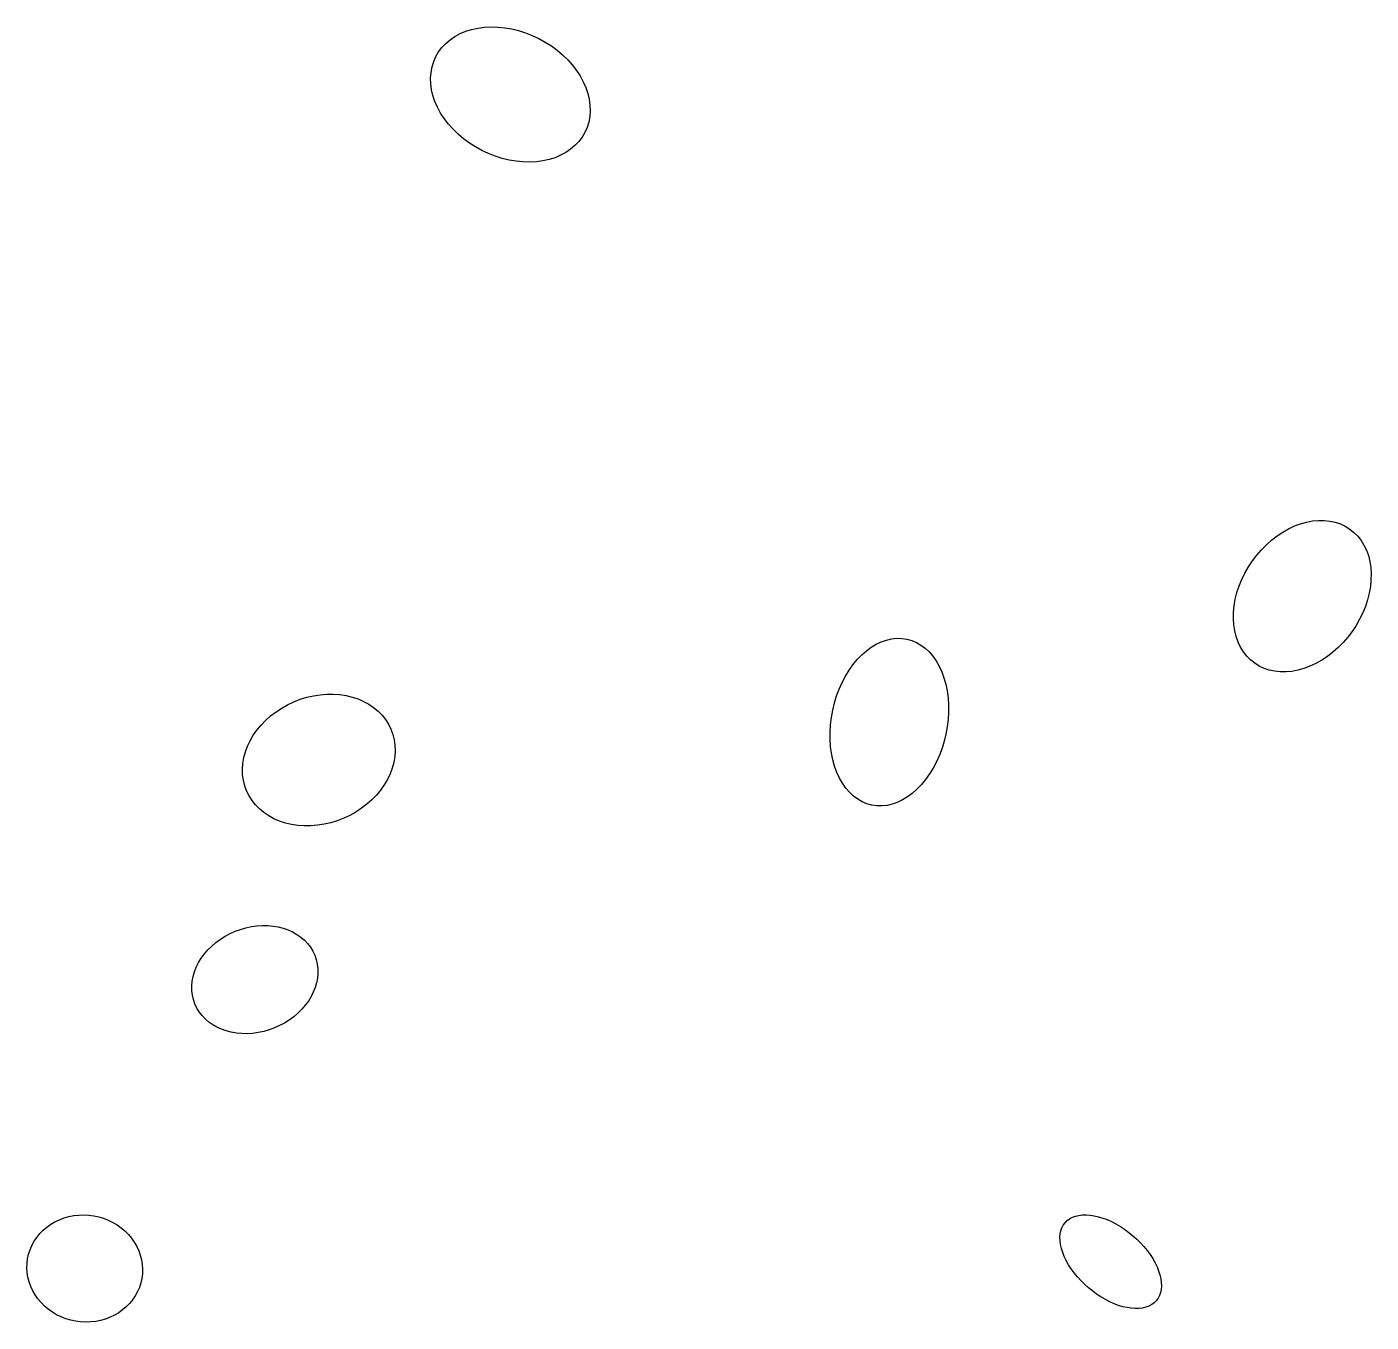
# Model space of a CAD drawing. Header units: metres. Extents: x -12209 to 21780, y -292849 to -276490.
# Drawn here: x 14484 to 21122, y -284614 to -278216 of the extents above; entities that cross this region are included whole.
import ezdxf

# ---------------------------------------------------------------- set-up
doc = ezdxf.new("R2010")
doc.units = ezdxf.units.M

msp = doc.modelspace()

# ---------------------------------------------------------------- linework, layer by layer
at = {"layer": 'LAYER'}
for p, q in [((16597.38, -278263.04), (16623.1, -278249.17)), ((16597.38, -278263.04), (16623.1, -278249.17)), ((16623.1, -278249.17), (16650.7, -278237.59)), ((16623.1, -278249.17), (16650.7, -278237.59)), ((16650.7, -278237.59), (16679.98, -278228.38)), ((16650.7, -278237.59), (16679.98, -278228.38)), ((16679.98, -278228.38), (16710.72, -278221.62)), ((16679.98, -278228.38), (16710.72, -278221.62)), ((16710.72, -278221.62), (16742.68, -278217.36)), ((16710.72, -278221.62), (16742.68, -278217.36)), ((16742.68, -278217.36), (16775.62, -278215.62)), ((16742.68, -278217.36), (16775.62, -278215.62)), ((16775.62, -278215.62), (16809.28, -278216.42)), ((16775.62, -278215.62), (16809.28, -278216.42)), ((16809.28, -278216.42), (16843.42, -278219.77)), ((16809.28, -278216.42), (16843.42, -278219.77)), ((16843.42, -278219.77), (16877.77, -278225.62)), ((16843.42, -278219.77), (16877.77, -278225.62)), ((16877.77, -278225.62), (16912.07, -278233.94)), ((16877.77, -278225.62), (16912.07, -278233.94)), ((16912.07, -278233.94), (16946.06, -278244.66)), ((16912.07, -278233.94), (16946.06, -278244.66)), ((16946.06, -278244.66), (16979.48, -278257.7)), ((16946.06, -278244.66), (16979.48, -278257.7)), ((16517.07, -278339.04), (16533.44, -278317.24)), ((16517.07, -278339.04), (16533.44, -278317.24)), ((16533.44, -278317.24), (16552.38, -278297.21)), ((16533.44, -278317.24), (16552.38, -278297.21)), ((16552.38, -278297.21), (16573.75, -278279.1)), ((16552.38, -278297.21), (16573.75, -278279.1)), ((16573.75, -278279.1), (16597.38, -278263.04)), ((16573.75, -278279.1), (16597.38, -278263.04)), ((16979.48, -278257.7), (17012.08, -278272.96)), ((16979.48, -278257.7), (17012.08, -278272.96)), ((17012.08, -278272.96), (17043.6, -278290.34)), ((17012.08, -278272.96), (17043.6, -278290.34)), ((17043.6, -278290.34), (17073.81, -278309.68)), ((17043.6, -278290.34), (17073.81, -278309.68)), ((17073.81, -278309.68), (17102.48, -278330.85)), ((17073.81, -278309.68), (17102.48, -278330.85)), ((16484.53, -278413.33), (16492.52, -278387.27)), ((16484.53, -278413.33), (16492.52, -278387.27)), ((16492.52, -278387.27), (16503.4, -278362.44)), ((16492.52, -278387.27), (16503.4, -278362.44)), ((16503.4, -278362.44), (16517.07, -278339.04)), ((16503.4, -278362.44), (16517.07, -278339.04)), ((16503.4, -278362.44), (16503.4, -278362.44)), ((16503.4, -278362.44), (16503.4, -278362.44)), ((17102.48, -278330.85), (17129.39, -278353.69)), ((17102.48, -278330.85), (17129.39, -278353.69)), ((17129.39, -278353.69), (17154.34, -278378.01)), ((17129.39, -278353.69), (17154.34, -278378.01)), ((17154.34, -278378.01), (17177.13, -278403.65)), ((17154.34, -278378.01), (17177.13, -278403.65)), ((16477.41, -278468.37), (16479.48, -278440.44)), ((16477.41, -278468.37), (16479.48, -278440.44)), ((16479.48, -278440.44), (16484.53, -278413.33)), ((16479.48, -278440.44), (16484.53, -278413.33)), ((17177.13, -278403.65), (17197.59, -278430.39)), ((17177.13, -278403.65), (17197.59, -278430.39)), ((17197.59, -278430.39), (17215.57, -278458.05)), ((17197.59, -278430.39), (17215.57, -278458.05)), ((16478.34, -278496.92), (16477.41, -278468.37)), ((16478.34, -278496.92), (16477.41, -278468.37)), ((16482.26, -278525.88), (16478.34, -278496.92)), ((16482.26, -278525.88), (16478.34, -278496.92)), ((17215.57, -278458.05), (17230.93, -278486.4)), ((17215.57, -278458.05), (17230.93, -278486.4)), ((17230.93, -278486.4), (17243.55, -278515.23)), ((17230.93, -278486.4), (17243.55, -278515.23)), ((17243.55, -278515.23), (17253.34, -278544.32)), ((17243.55, -278515.23), (17253.34, -278544.32)), ((16489.14, -278555.01), (16482.26, -278525.88)), ((16489.14, -278555.01), (16482.26, -278525.88)), ((16498.93, -278584.1), (16489.14, -278555.01)), ((16498.93, -278584.1), (16489.14, -278555.01)), ((16511.55, -278612.94), (16498.93, -278584.1)), ((16511.55, -278612.94), (16498.93, -278584.1)), ((17253.34, -278544.32), (17260.22, -278573.46)), ((17253.34, -278544.32), (17260.22, -278573.46)), ((17260.22, -278573.46), (17264.14, -278602.41)), ((17260.22, -278573.46), (17264.14, -278602.41)), ((16526.91, -278641.29), (16511.55, -278612.94)), ((16526.91, -278641.29), (16511.55, -278612.94)), ((16544.89, -278668.94), (16526.91, -278641.29)), ((16544.89, -278668.94), (16526.91, -278641.29)), ((17265.07, -278630.96), (17263, -278658.89)), ((17265.07, -278630.96), (17263, -278658.89)), ((17264.14, -278602.41), (17265.07, -278630.96)), ((17264.14, -278602.41), (17265.07, -278630.96)), ((16565.35, -278695.68), (16544.89, -278668.94)), ((16565.35, -278695.68), (16544.89, -278668.94)), ((16588.14, -278721.32), (16565.35, -278695.68)), ((16588.14, -278721.32), (16565.35, -278695.68)), ((17249.96, -278712.06), (17239.09, -278736.89)), ((17249.96, -278712.06), (17239.09, -278736.89)), ((17257.95, -278686), (17249.96, -278712.06)), ((17257.95, -278686), (17249.96, -278712.06)), ((17263, -278658.89), (17257.95, -278686)), ((17263, -278658.89), (17257.95, -278686)), ((16613.09, -278745.65), (16588.14, -278721.32)), ((16613.09, -278745.65), (16588.14, -278721.32)), ((16640, -278768.48), (16613.09, -278745.65)), ((16640, -278768.48), (16613.09, -278745.65)), ((16668.67, -278789.65), (16640, -278768.48)), ((16668.67, -278789.65), (16640, -278768.48)), ((17209.04, -278782.09), (17190.1, -278802.13)), ((17209.04, -278782.09), (17190.1, -278802.13)), ((17225.41, -278760.29), (17209.04, -278782.09)), ((17225.41, -278760.29), (17209.04, -278782.09)), ((17239.09, -278736.89), (17225.41, -278760.29)), ((17239.09, -278736.89), (17225.41, -278760.29)), ((16698.88, -278809), (16668.67, -278789.65)), ((16698.88, -278809), (16668.67, -278789.65)), ((16730.41, -278826.37), (16698.88, -278809)), ((16730.41, -278826.37), (16698.88, -278809)), ((16763, -278841.63), (16730.41, -278826.37)), ((16763, -278841.63), (16730.41, -278826.37)), ((16796.42, -278854.67), (16763, -278841.63)), ((16796.42, -278854.67), (16763, -278841.63)), ((17119.39, -278850.16), (17091.78, -278861.74)), ((17119.39, -278850.16), (17091.78, -278861.74)), ((17145.1, -278836.29), (17119.39, -278850.16)), ((17145.1, -278836.29), (17119.39, -278850.16)), ((17168.73, -278820.24), (17145.1, -278836.29)), ((17168.73, -278820.24), (17145.1, -278836.29)), ((17190.1, -278802.13), (17168.73, -278820.24)), ((17190.1, -278802.13), (17168.73, -278820.24)), ((16830.41, -278865.4), (16796.42, -278854.67)), ((16830.41, -278865.4), (16796.42, -278854.67)), ((16864.71, -278873.71), (16830.41, -278865.4)), ((16864.71, -278873.71), (16830.41, -278865.4)), ((16899.06, -278879.57), (16864.71, -278873.71)), ((16899.06, -278879.57), (16864.71, -278873.71)), ((16933.2, -278882.91), (16899.06, -278879.57)), ((16933.2, -278882.91), (16899.06, -278879.57)), ((16966.86, -278883.71), (16933.2, -278882.91)), ((16966.86, -278883.71), (16933.2, -278882.91)), ((16999.8, -278881.98), (16966.86, -278883.71)), ((16999.8, -278881.98), (16966.86, -278883.71)), ((17031.76, -278877.71), (16999.8, -278881.98)), ((17031.76, -278877.71), (16999.8, -278881.98)), ((17062.5, -278870.95), (17031.76, -278877.71)), ((17062.5, -278870.95), (17031.76, -278877.71)), ((17091.78, -278861.74), (17062.5, -278870.95)), ((17091.78, -278861.74), (17062.5, -278870.95)), ((20657.49, -280729.68), (20685.56, -280711.04)), ((20657.49, -280729.68), (20685.56, -280711.04)), ((20685.56, -280711.04), (20714.36, -280694.82)), ((20685.56, -280711.04), (20714.36, -280694.82)), ((20714.36, -280694.82), (20743.67, -280681.12)), ((20714.36, -280694.82), (20743.67, -280681.12)), ((20743.67, -280681.12), (20773.27, -280670.06)), ((20743.67, -280681.12), (20773.27, -280670.06)), ((20773.27, -280670.06), (20802.94, -280661.73)), ((20773.27, -280670.06), (20802.94, -280661.73)), ((20802.94, -280661.73), (20832.44, -280656.18)), ((20802.94, -280661.73), (20832.44, -280656.18)), ((20832.44, -280656.18), (20861.55, -280653.45)), ((20832.44, -280656.18), (20861.55, -280653.45)), ((20861.55, -280653.45), (20890.06, -280653.58)), ((20861.55, -280653.45), (20890.06, -280653.58)), ((20890.06, -280653.58), (20917.74, -280656.55)), ((20890.06, -280653.58), (20917.74, -280656.55)), ((20917.74, -280656.55), (20944.38, -280662.35)), ((20917.74, -280656.55), (20944.38, -280662.35)), ((20944.38, -280662.35), (20969.79, -280670.93)), ((20944.38, -280662.35), (20969.79, -280670.93)), ((20969.79, -280670.93), (20993.76, -280682.22)), ((20969.79, -280670.93), (20993.76, -280682.22)), ((20993.76, -280682.22), (21016.11, -280696.14)), ((20993.76, -280682.22), (21016.11, -280696.14)), ((21016.11, -280696.14), (21036.68, -280712.59)), ((21016.11, -280696.14), (21036.68, -280712.59)), ((20579.76, -280798.56), (20604.38, -280773.61)), ((20579.76, -280798.56), (20604.38, -280773.61)), ((20604.38, -280773.61), (20630.36, -280750.59)), ((20604.38, -280773.61), (20630.36, -280750.59)), ((20630.36, -280750.59), (20657.49, -280729.68)), ((20630.36, -280750.59), (20657.49, -280729.68)), ((21036.68, -280712.59), (21055.31, -280731.43)), ((21036.68, -280712.59), (21055.31, -280731.43)), ((21055.31, -280731.43), (21071.86, -280752.53)), ((21055.31, -280731.43), (21071.86, -280752.53)), ((21071.86, -280752.53), (21086.19, -280775.73)), ((21071.86, -280752.53), (21086.19, -280775.73)), ((21086.19, -280775.73), (21098.21, -280800.84)), ((21086.19, -280775.73), (21098.21, -280800.84)), ((20535.28, -280853.49), (20556.66, -280825.25)), ((20535.28, -280853.49), (20556.66, -280825.25)), ((20556.66, -280825.25), (20579.76, -280798.56)), ((20556.66, -280825.25), (20579.76, -280798.56)), ((21098.21, -280800.84), (21107.82, -280827.67)), ((21098.21, -280800.84), (21107.82, -280827.67)), ((21107.82, -280827.67), (21114.94, -280856.03)), ((21107.82, -280827.67), (21114.94, -280856.03)), ((20498.29, -280913.71), (20515.77, -280883.05)), ((20498.29, -280913.71), (20515.77, -280883.05)), ((20515.77, -280883.05), (20535.28, -280853.49)), ((20515.77, -280883.05), (20535.28, -280853.49)), ((21114.94, -280856.03), (21119.53, -280885.7)), ((21114.94, -280856.03), (21119.53, -280885.7)), ((21119.53, -280885.7), (21121.54, -280916.45)), ((21119.53, -280885.7), (21121.54, -280916.45)), ((20469.91, -280977.39), (20482.96, -280945.24)), ((20469.91, -280977.39), (20482.96, -280945.24)), ((20482.96, -280945.24), (20498.29, -280913.71)), ((20482.96, -280945.24), (20498.29, -280913.71)), ((21120.97, -280948.04), (21117.81, -280980.24)), ((21120.97, -280948.04), (21117.81, -280980.24)), ((21121.54, -280916.45), (21120.97, -280948.04)), ((21121.54, -280916.45), (21120.97, -280948.04)), ((20445.28, -281075.17), (20450.99, -281042.61)), ((20445.28, -281075.17), (20450.99, -281042.61)), ((20450.99, -281042.61), (20459.22, -281009.93)), ((20450.99, -281042.61), (20459.22, -281009.93)), ((20459.22, -281009.93), (20469.91, -280977.39)), ((20459.22, -281009.93), (20469.91, -280977.39)), ((21112.1, -281012.8), (21103.87, -281045.48)), ((21112.1, -281012.8), (21103.87, -281045.48)), ((21117.81, -280980.24), (21112.1, -281012.8)), ((21117.81, -280980.24), (21112.1, -281012.8)), ((20441.55, -281138.96), (20442.12, -281107.37)), ((20441.55, -281138.96), (20442.12, -281107.37)), ((20442.12, -281107.37), (20445.28, -281075.17)), ((20442.12, -281107.37), (20445.28, -281075.17)), ((21093.18, -281078.02), (21080.13, -281110.18)), ((21093.18, -281078.02), (21080.13, -281110.18)), ((21103.87, -281045.48), (21093.18, -281078.02)), ((21103.87, -281045.48), (21093.18, -281078.02)), ((20443.56, -281169.71), (20441.55, -281138.96)), ((20443.56, -281169.71), (20441.55, -281138.96)), ((20448.15, -281199.38), (20443.56, -281169.71)), ((20448.15, -281199.38), (20443.56, -281169.71)), ((21047.32, -281172.37), (21027.81, -281201.93)), ((21047.32, -281172.37), (21027.81, -281201.93)), ((21064.8, -281141.71), (21047.32, -281172.37)), ((21064.8, -281141.71), (21047.32, -281172.37)), ((21080.13, -281110.18), (21064.8, -281141.71)), ((21080.13, -281110.18), (21064.8, -281141.71)), ((18728.2, -281244.33), (18753.73, -281238.49)), ((18728.2, -281244.33), (18753.73, -281238.49)), ((18753.73, -281238.49), (18779.17, -281235.78)), ((18753.73, -281238.49), (18779.17, -281235.78)), ((18779.17, -281235.78), (18804.34, -281236.22)), ((18779.17, -281235.78), (18804.34, -281236.22)), ((18804.34, -281236.22), (18829.03, -281239.81)), ((18804.34, -281236.22), (18829.03, -281239.81)), ((18829.03, -281239.81), (18853.06, -281246.52)), ((18829.03, -281239.81), (18853.06, -281246.52)), ((20455.27, -281227.74), (20448.15, -281199.38)), ((20455.27, -281227.74), (20448.15, -281199.38)), ((20464.88, -281254.58), (20455.27, -281227.74)), ((20464.88, -281254.58), (20455.27, -281227.74)), ((21006.43, -281230.16), (20983.33, -281256.86)), ((21006.43, -281230.16), (20983.33, -281256.86)), ((21027.81, -281201.93), (21006.43, -281230.16)), ((21027.81, -281201.93), (21006.43, -281230.16)), ((18605.99, -281318.15), (18629.07, -281297.78)), ((18605.99, -281318.15), (18629.07, -281297.78)), ((18629.07, -281297.78), (18653.02, -281280.09)), ((18629.07, -281297.78), (18653.02, -281280.09)), ((18653.02, -281280.09), (18677.65, -281265.21)), ((18653.02, -281280.09), (18677.65, -281265.21)), ((18677.65, -281265.21), (18702.77, -281253.26)), ((18677.65, -281265.21), (18702.77, -281253.26)), ((18702.77, -281253.26), (18728.2, -281244.33)), ((18702.77, -281253.26), (18728.2, -281244.33)), ((18853.06, -281246.52), (18876.25, -281256.29)), ((18853.06, -281246.52), (18876.25, -281256.29)), ((18876.25, -281256.29), (18898.43, -281269.07)), ((18876.25, -281256.29), (18898.43, -281269.07)), ((18898.43, -281269.07), (18919.41, -281284.74)), ((18898.43, -281269.07), (18919.41, -281284.74)), ((18919.41, -281284.74), (18939.05, -281303.19)), ((18919.41, -281284.74), (18939.05, -281303.19)), ((18939.05, -281303.19), (18957.19, -281324.29)), ((18939.05, -281303.19), (18957.19, -281324.29)), ((20476.9, -281279.69), (20464.88, -281254.58)), ((20476.9, -281279.69), (20464.88, -281254.58)), ((20491.23, -281302.88), (20476.9, -281279.69)), ((20491.23, -281302.88), (20476.9, -281279.69)), ((20507.78, -281323.98), (20491.23, -281302.88)), ((20507.78, -281323.98), (20491.23, -281302.88)), ((20932.73, -281304.82), (20905.6, -281325.73)), ((20932.73, -281304.82), (20905.6, -281325.73)), ((20958.71, -281281.81), (20932.73, -281304.82)), ((20958.71, -281281.81), (20932.73, -281304.82)), ((20983.33, -281256.86), (20958.71, -281281.81)), ((20983.33, -281256.86), (20958.71, -281281.81)), ((18543.61, -281393.7), (18563.09, -281366.29)), ((18543.61, -281393.7), (18563.09, -281366.29)), ((18563.09, -281366.29), (18583.94, -281341.05)), ((18563.09, -281366.29), (18583.94, -281341.05)), ((18583.94, -281341.05), (18605.99, -281318.15)), ((18583.94, -281341.05), (18605.99, -281318.15)), ((18957.19, -281324.29), (18973.69, -281347.86)), ((18957.19, -281324.29), (18973.69, -281347.86)), ((18973.69, -281347.86), (18988.44, -281373.72)), ((18973.69, -281347.86), (18988.44, -281373.72)), ((18988.44, -281373.72), (19001.31, -281401.69)), ((18988.44, -281373.72), (19001.31, -281401.69)), ((20526.41, -281342.82), (20507.78, -281323.98)), ((20526.41, -281342.82), (20507.78, -281323.98)), ((20546.98, -281359.27), (20526.41, -281342.82)), ((20546.98, -281359.27), (20526.41, -281342.82)), ((20546.98, -281359.27), (20546.98, -281359.27)), ((20569.33, -281373.19), (20546.98, -281359.27)), ((20546.98, -281359.27), (20546.98, -281359.27)), ((20569.33, -281373.19), (20546.98, -281359.27)), ((20593.3, -281384.49), (20569.33, -281373.19)), ((20593.3, -281384.49), (20569.33, -281373.19)), ((20819.42, -281374.29), (20789.82, -281385.35)), ((20819.42, -281374.29), (20789.82, -281385.35)), ((20848.73, -281360.6), (20819.42, -281374.29)), ((20848.73, -281360.6), (20819.42, -281374.29)), ((20877.53, -281344.37), (20848.73, -281360.6)), ((20877.53, -281344.37), (20848.73, -281360.6)), ((20905.6, -281325.73), (20877.53, -281344.37)), ((20905.6, -281325.73), (20877.53, -281344.37)), ((18509.33, -281454.14), (18525.65, -281423.05)), ((18509.33, -281454.14), (18525.65, -281423.05)), ((18525.65, -281423.05), (18543.61, -281393.7)), ((18525.65, -281423.05), (18543.61, -281393.7)), ((19001.31, -281401.69), (19012.21, -281431.55)), ((19001.31, -281401.69), (19012.21, -281431.55)), ((19012.21, -281431.55), (19021.05, -281463.07)), ((19012.21, -281431.55), (19021.05, -281463.07)), ((20618.71, -281393.06), (20593.3, -281384.49)), ((20618.71, -281393.06), (20593.3, -281384.49)), ((20645.35, -281398.86), (20618.71, -281393.06)), ((20645.35, -281398.86), (20618.71, -281393.06)), ((20673.03, -281401.83), (20645.35, -281398.86)), ((20673.03, -281401.83), (20645.35, -281398.86)), ((20701.54, -281401.96), (20673.03, -281401.83)), ((20701.54, -281401.96), (20673.03, -281401.83)), ((20730.65, -281399.24), (20701.54, -281401.96)), ((20730.65, -281399.24), (20701.54, -281401.96)), ((20760.15, -281393.69), (20730.65, -281399.24)), ((20760.15, -281393.69), (20730.65, -281399.24)), ((20789.82, -281385.35), (20760.15, -281393.69)), ((20789.82, -281385.35), (20760.15, -281393.69)), ((18482.13, -281520.52), (18494.79, -281486.71)), ((18482.13, -281520.52), (18494.79, -281486.71)), ((18494.79, -281486.71), (18509.33, -281454.14)), ((18494.79, -281486.71), (18509.33, -281454.14)), ((19021.05, -281463.07), (19027.78, -281496.02)), ((19021.05, -281463.07), (19027.78, -281496.02)), ((19027.78, -281496.02), (19032.33, -281530.13)), ((19027.78, -281496.02), (19032.33, -281530.13)), ((15741.98, -281580.4), (15771.4, -281563.94)), ((15741.98, -281580.4), (15771.4, -281563.94)), ((15771.4, -281563.94), (15801.98, -281549.56)), ((15771.4, -281563.94), (15801.98, -281549.56)), ((15801.98, -281549.56), (15833.51, -281537.36)), ((15801.98, -281549.56), (15833.51, -281537.36)), ((15833.51, -281537.36), (15865.73, -281527.45)), ((15833.51, -281537.36), (15865.73, -281527.45)), ((15865.73, -281527.45), (15898.4, -281519.89)), ((15865.73, -281527.45), (15898.4, -281519.89)), ((15898.4, -281519.89), (15931.28, -281514.75)), ((15898.4, -281519.89), (15931.28, -281514.75)), ((15931.28, -281514.75), (15964.1, -281512.07)), ((15931.28, -281514.75), (15964.1, -281512.07)), ((15964.1, -281512.07), (15996.64, -281511.86)), ((15964.1, -281512.07), (15996.64, -281511.86)), ((15996.64, -281511.86), (16028.62, -281514.12)), ((15996.64, -281511.86), (16028.62, -281514.12)), ((16028.62, -281514.12), (16059.82, -281518.85)), ((16028.62, -281514.12), (16059.82, -281518.85)), ((16059.82, -281518.85), (16089.99, -281526)), ((16059.82, -281518.85), (16089.99, -281526)), ((16089.99, -281526), (16118.91, -281535.51)), ((16089.99, -281526), (16118.91, -281535.51)), ((16118.91, -281535.51), (16146.36, -281547.33)), ((16118.91, -281535.51), (16146.36, -281547.33)), ((16146.36, -281547.33), (16172.11, -281561.34)), ((16146.36, -281547.33), (16172.11, -281561.34)), ((16172.11, -281561.34), (16195.99, -281577.46)), ((16172.11, -281561.34), (16195.99, -281577.46)), ((18462.83, -281590.84), (18471.45, -281555.32)), ((18462.83, -281590.84), (18471.45, -281555.32)), ((18471.45, -281555.32), (18482.13, -281520.52)), ((18471.45, -281555.32), (18482.13, -281520.52)), ((19032.33, -281530.13), (19034.68, -281565.16)), ((19032.33, -281530.13), (19034.68, -281565.16)), ((19034.68, -281565.16), (19034.8, -281600.83)), ((19034.68, -281565.16), (19034.8, -281600.83)), ((15640.31, -281664.33), (15662.93, -281640.95)), ((15640.31, -281664.33), (15662.93, -281640.95)), ((15662.93, -281640.95), (15687.54, -281619.05)), ((15662.93, -281640.95), (15687.54, -281619.05)), ((15687.54, -281619.05), (15713.96, -281598.82)), ((15687.54, -281619.05), (15713.96, -281598.82)), ((15713.96, -281598.82), (15741.98, -281580.4)), ((15713.96, -281598.82), (15741.98, -281580.4)), ((16195.99, -281577.46), (16217.81, -281595.56)), ((16195.99, -281577.46), (16217.81, -281595.56)), ((16217.81, -281595.56), (16237.4, -281615.49)), ((16217.81, -281595.56), (16237.4, -281615.49)), ((16237.4, -281615.49), (16254.61, -281637.12)), ((16237.4, -281615.49), (16254.61, -281637.12)), ((16254.61, -281637.12), (16269.32, -281660.26)), ((16254.61, -281637.12), (16269.32, -281660.26)), ((18452.03, -281662.95), (18456.34, -281626.8)), ((18452.03, -281662.95), (18456.34, -281626.8)), ((18456.34, -281626.8), (18462.83, -281590.84)), ((18456.34, -281626.8), (18462.83, -281590.84)), ((19032.7, -281636.87), (19028.39, -281673.01)), ((19032.7, -281636.87), (19028.39, -281673.01)), ((19034.8, -281600.83), (19032.7, -281636.87)), ((19034.8, -281600.83), (19032.7, -281636.87)), ((15601.74, -281714.87), (15619.87, -281689.04)), ((15601.74, -281714.87), (15619.87, -281689.04)), ((15619.87, -281689.04), (15640.31, -281664.33)), ((15619.87, -281689.04), (15640.31, -281664.33)), ((16269.32, -281660.26), (16281.4, -281684.75)), ((16269.32, -281660.26), (16281.4, -281684.75)), ((16281.4, -281684.75), (16290.77, -281710.4)), ((16281.4, -281684.75), (16290.77, -281710.4)), ((18449.93, -281698.99), (18452.03, -281662.95)), ((18449.93, -281698.99), (18452.03, -281662.95)), ((18450.05, -281734.66), (18449.93, -281698.99)), ((18450.05, -281734.66), (18449.93, -281698.99)), ((19028.39, -281673.01), (19021.9, -281708.98)), ((19028.39, -281673.01), (19021.9, -281708.98)), ((15562.59, -281797.12), (15573, -281769.12)), ((15562.59, -281797.12), (15573, -281769.12)), ((15573, -281769.12), (15586.08, -281741.63)), ((15573, -281769.12), (15586.08, -281741.63)), ((15586.08, -281741.63), (15601.74, -281714.87)), ((15586.08, -281741.63), (15601.74, -281714.87)), ((16290.77, -281710.4), (16297.36, -281737.02)), ((16290.77, -281710.4), (16297.36, -281737.02)), ((16297.36, -281737.02), (16301.12, -281764.4)), ((16297.36, -281737.02), (16301.12, -281764.4)), ((16301.12, -281764.4), (16302.01, -281792.34)), ((16301.12, -281764.4), (16302.01, -281792.34)), ((18452.4, -281769.69), (18450.05, -281734.66)), ((18452.4, -281769.69), (18450.05, -281734.66)), ((18456.95, -281803.8), (18452.4, -281769.69)), ((18456.95, -281803.8), (18452.4, -281769.69)), ((19013.28, -281744.5), (19002.6, -281779.3)), ((19013.28, -281744.5), (19002.6, -281779.3)), ((19021.9, -281708.98), (19013.28, -281744.5)), ((19021.9, -281708.98), (19013.28, -281744.5)), ((15550.12, -281853.84), (15554.95, -281825.44)), ((15550.12, -281853.84), (15554.95, -281825.44)), ((15554.95, -281825.44), (15562.59, -281797.12)), ((15554.95, -281825.44), (15562.59, -281797.12)), ((16300.04, -281820.61), (16295.21, -281849.02)), ((16300.04, -281820.61), (16295.21, -281849.02)), ((16302.01, -281792.34), (16300.04, -281820.61)), ((16302.01, -281792.34), (16300.04, -281820.61)), ((18463.68, -281836.75), (18456.95, -281803.8)), ((18463.68, -281836.75), (18456.95, -281803.8)), ((18472.52, -281868.27), (18463.68, -281836.75)), ((18472.52, -281868.27), (18463.68, -281836.75)), ((18989.94, -281813.11), (18975.4, -281845.68)), ((18989.94, -281813.11), (18975.4, -281845.68)), ((19002.6, -281779.3), (18989.94, -281813.11)), ((19002.6, -281779.3), (18989.94, -281813.11)), ((15548.15, -281882.12), (15550.12, -281853.84)), ((15548.15, -281882.12), (15550.12, -281853.84)), ((15549.04, -281910.05), (15548.15, -281882.12)), ((15549.04, -281910.05), (15548.15, -281882.12)), ((16277.16, -281905.34), (16264.08, -281932.83)), ((16277.16, -281905.34), (16264.08, -281932.83)), ((16287.57, -281877.33), (16277.16, -281905.34)), ((16287.57, -281877.33), (16277.16, -281905.34)), ((16295.21, -281849.02), (16287.57, -281877.33)), ((16295.21, -281849.02), (16287.57, -281877.33)), ((18483.42, -281898.13), (18472.52, -281868.27)), ((18483.42, -281898.13), (18472.52, -281868.27)), ((18496.29, -281926.1), (18483.42, -281898.13)), ((18496.29, -281926.1), (18483.42, -281898.13)), ((18941.12, -281906.12), (18921.64, -281933.52)), ((18941.12, -281906.12), (18921.64, -281933.52)), ((18959.08, -281876.76), (18941.12, -281906.12)), ((18959.08, -281876.76), (18941.12, -281906.12)), ((18975.4, -281845.68), (18959.08, -281876.76)), ((18975.4, -281845.68), (18959.08, -281876.76)), ((15552.8, -281937.43), (15549.04, -281910.05)), ((15552.8, -281937.43), (15549.04, -281910.05)), ((15559.39, -281964.05), (15552.8, -281937.43)), ((15559.39, -281964.05), (15552.8, -281937.43)), ((15568.76, -281989.7), (15559.39, -281964.05)), ((15568.76, -281989.7), (15559.39, -281964.05)), ((16248.42, -281959.59), (16230.29, -281985.42)), ((16248.42, -281959.59), (16230.29, -281985.42)), ((16264.08, -281932.83), (16248.42, -281959.59)), ((16264.08, -281932.83), (16248.42, -281959.59)), ((18511.04, -281951.96), (18496.29, -281926.1)), ((18511.04, -281951.96), (18496.29, -281926.1)), ((18527.54, -281975.53), (18511.04, -281951.96)), ((18527.54, -281975.53), (18511.04, -281951.96)), ((18900.79, -281958.77), (18878.74, -281981.67)), ((18900.79, -281958.77), (18878.74, -281981.67)), ((18921.64, -281933.52), (18900.79, -281958.77)), ((18921.64, -281933.52), (18900.79, -281958.77)), ((15568.76, -281989.7), (15568.76, -281989.7)), ((15580.85, -282014.19), (15568.76, -281989.7)), ((15568.76, -281989.7), (15568.76, -281989.7)), ((15580.85, -282014.19), (15568.76, -281989.7)), ((15595.55, -282037.34), (15580.85, -282014.19)), ((15595.55, -282037.34), (15580.85, -282014.19)), ((15612.76, -282058.96), (15595.55, -282037.34)), ((15612.76, -282058.96), (15595.55, -282037.34)), ((16187.23, -282033.51), (16162.62, -282055.4)), ((16187.23, -282033.51), (16162.62, -282055.4)), ((16209.85, -282010.12), (16187.23, -282033.51)), ((16209.85, -282010.12), (16187.23, -282033.51)), ((16230.29, -281985.42), (16209.85, -282010.12)), ((16230.29, -281985.42), (16209.85, -282010.12)), ((18545.68, -281996.62), (18527.54, -281975.53)), ((18545.68, -281996.62), (18527.54, -281975.53)), ((18565.32, -282015.08), (18545.68, -281996.62)), ((18565.32, -282015.08), (18545.68, -281996.62)), ((18586.3, -282030.75), (18565.32, -282015.08)), ((18586.3, -282030.75), (18565.32, -282015.08)), ((18608.48, -282043.52), (18586.3, -282030.75)), ((18608.48, -282043.52), (18586.3, -282030.75)), ((18807.08, -282034.61), (18781.96, -282046.55)), ((18807.08, -282034.61), (18781.96, -282046.55)), ((18831.71, -282019.73), (18807.08, -282034.61)), ((18831.71, -282019.73), (18807.08, -282034.61)), ((18855.66, -282002.04), (18831.71, -282019.73)), ((18855.66, -282002.04), (18831.71, -282019.73)), ((18878.74, -281981.67), (18855.66, -282002.04)), ((18878.74, -281981.67), (18855.66, -282002.04)), ((15632.35, -282078.89), (15612.76, -282058.96)), ((15632.35, -282078.89), (15612.76, -282058.96)), ((15654.17, -282096.99), (15632.35, -282078.89)), ((15654.17, -282096.99), (15632.35, -282078.89)), ((15678.05, -282113.11), (15654.17, -282096.99)), ((15678.05, -282113.11), (15654.17, -282096.99)), ((16108.18, -282094.05), (16078.77, -282110.51)), ((16108.18, -282094.05), (16078.77, -282110.51)), ((16136.21, -282075.63), (16108.18, -282094.05)), ((16136.21, -282075.63), (16108.18, -282094.05)), ((16162.62, -282055.4), (16136.21, -282075.63)), ((16162.62, -282055.4), (16136.21, -282075.63)), ((18631.67, -282053.3), (18608.48, -282043.52)), ((18631.67, -282053.3), (18608.48, -282043.52)), ((18655.7, -282060.01), (18631.67, -282053.3)), ((18655.7, -282060.01), (18631.67, -282053.3)), ((18655.7, -282060.01), (18655.7, -282060.01)), ((18680.39, -282063.6), (18655.7, -282060.01)), ((18655.7, -282060.01), (18655.7, -282060.01)), ((18680.39, -282063.6), (18655.7, -282060.01)), ((18705.56, -282064.04), (18680.39, -282063.6)), ((18705.56, -282064.04), (18680.39, -282063.6)), ((18731, -282061.33), (18705.56, -282064.04)), ((18731, -282061.33), (18705.56, -282064.04)), ((18756.53, -282055.48), (18731, -282061.33)), ((18756.53, -282055.48), (18731, -282061.33)), ((18781.96, -282046.55), (18756.53, -282055.48)), ((18781.96, -282046.55), (18756.53, -282055.48)), ((15703.81, -282127.13), (15678.05, -282113.11)), ((15703.81, -282127.13), (15678.05, -282113.11)), ((15731.25, -282138.94), (15703.81, -282127.13)), ((15731.25, -282138.94), (15703.81, -282127.13)), ((15760.17, -282148.46), (15731.25, -282138.94)), ((15760.17, -282148.46), (15731.25, -282138.94)), ((15790.34, -282155.6), (15760.17, -282148.46)), ((15790.34, -282155.6), (15760.17, -282148.46)), ((15821.54, -282160.33), (15790.34, -282155.6)), ((15821.54, -282160.33), (15790.34, -282155.6)), ((15853.53, -282162.59), (15821.54, -282160.33)), ((15853.53, -282162.59), (15821.54, -282160.33)), ((15886.06, -282162.38), (15853.53, -282162.59)), ((15886.06, -282162.38), (15853.53, -282162.59)), ((15918.89, -282159.7), (15886.06, -282162.38)), ((15918.89, -282159.7), (15886.06, -282162.38)), ((15951.76, -282154.56), (15918.89, -282159.7)), ((15951.76, -282154.56), (15918.89, -282159.7)), ((15984.43, -282147), (15951.76, -282154.56)), ((15984.43, -282147), (15951.76, -282154.56)), ((16016.66, -282137.09), (15984.43, -282147)), ((16016.66, -282137.09), (15984.43, -282147)), ((16048.18, -282124.9), (16016.66, -282137.09)), ((16048.18, -282124.9), (16016.66, -282137.09)), ((16078.77, -282110.51), (16048.18, -282124.9)), ((16078.77, -282110.51), (16048.18, -282124.9)), ((15462.55, -282707.59), (15487.04, -282694.49)), ((15462.55, -282707.59), (15487.04, -282694.49)), ((15487.04, -282694.49), (15512.46, -282683.12)), ((15487.04, -282694.49), (15512.46, -282683.12)), ((15512.46, -282683.12), (15538.61, -282673.57)), ((15512.46, -282683.12), (15538.61, -282673.57)), ((15538.61, -282673.57), (15565.31, -282665.91)), ((15538.61, -282673.57), (15565.31, -282665.91)), ((15565.31, -282665.91), (15592.34, -282660.2)), ((15565.31, -282665.91), (15592.34, -282660.2)), ((15592.34, -282660.2), (15619.5, -282656.48)), ((15592.34, -282660.2), (15619.5, -282656.48)), ((15619.5, -282656.48), (15646.58, -282654.79)), ((15619.5, -282656.48), (15646.58, -282654.79)), ((15646.58, -282654.79), (15673.38, -282655.12)), ((15646.58, -282654.79), (15673.38, -282655.12)), ((15673.38, -282655.12), (15699.69, -282657.48)), ((15673.38, -282655.12), (15699.69, -282657.48)), ((15699.69, -282657.48), (15725.31, -282661.86)), ((15699.69, -282657.48), (15725.31, -282661.86)), ((15725.31, -282661.86), (15750.05, -282668.22)), ((15725.31, -282661.86), (15750.05, -282668.22)), ((15750.05, -282668.22), (15773.72, -282676.5)), ((15750.05, -282668.22), (15773.72, -282676.5)), ((15773.72, -282676.5), (15796.14, -282686.66)), ((15773.72, -282676.5), (15796.14, -282686.66)), ((15796.14, -282686.66), (15817.13, -282698.61)), ((15796.14, -282686.66), (15817.13, -282698.61)), ((15817.13, -282698.61), (15836.54, -282712.25)), ((15817.13, -282698.61), (15836.54, -282712.25)), ((15377.48, -282775.12), (15396.48, -282756.21)), ((15377.48, -282775.12), (15396.48, -282756.21)), ((15396.48, -282756.21), (15417.09, -282738.57)), ((15396.48, -282756.21), (15417.09, -282738.57)), ((15417.09, -282738.57), (15439.17, -282722.32)), ((15417.09, -282738.57), (15439.17, -282722.32)), ((15439.17, -282722.32), (15462.55, -282707.59)), ((15439.17, -282722.32), (15462.55, -282707.59)), ((15836.54, -282712.25), (15854.23, -282727.49)), ((15836.54, -282712.25), (15854.23, -282727.49)), ((15854.23, -282727.49), (15870.05, -282744.21)), ((15854.23, -282727.49), (15870.05, -282744.21)), ((15870.05, -282744.21), (15883.88, -282762.29)), ((15870.05, -282744.21), (15883.88, -282762.29)), ((15883.88, -282762.29), (15895.63, -282781.58)), ((15883.88, -282762.29), (15895.63, -282781.58)), ((15331.59, -282837.92), (15344.92, -282816.13)), ((15331.59, -282837.92), (15344.92, -282816.13)), ((15344.92, -282816.13), (15360.25, -282795.14)), ((15344.92, -282816.13), (15360.25, -282795.14)), ((15360.25, -282795.14), (15377.48, -282775.12)), ((15360.25, -282795.14), (15377.48, -282775.12)), ((15895.63, -282781.58), (15905.2, -282801.93)), ((15895.63, -282781.58), (15905.2, -282801.93)), ((15905.2, -282801.93), (15912.51, -282823.2)), ((15905.2, -282801.93), (15912.51, -282823.2)), ((15912.51, -282823.2), (15917.52, -282845.22)), ((15912.51, -282823.2), (15917.52, -282845.22)), ((15304.63, -282906.45), (15311.37, -282883.25)), ((15304.63, -282906.45), (15311.37, -282883.25)), ((15311.37, -282883.25), (15320.38, -282860.35)), ((15311.37, -282883.25), (15320.38, -282860.35)), ((15320.38, -282860.35), (15331.59, -282837.92)), ((15320.38, -282860.35), (15331.59, -282837.92)), ((15917.52, -282845.22), (15920.18, -282867.83)), ((15917.52, -282845.22), (15920.18, -282867.83)), ((15920.48, -282890.85), (15918.4, -282914.1)), ((15920.48, -282890.85), (15918.4, -282914.1)), ((15920.18, -282867.83), (15920.48, -282890.85)), ((15920.18, -282867.83), (15920.48, -282890.85)), ((15298.13, -282953.01), (15300.2, -282929.76)), ((15298.13, -282953.01), (15300.2, -282929.76)), ((15298.42, -282976.03), (15298.13, -282953.01)), ((15298.42, -282976.03), (15298.13, -282953.01)), ((15300.2, -282929.76), (15304.63, -282906.45)), ((15300.2, -282929.76), (15304.63, -282906.45)), ((15907.23, -282960.61), (15898.22, -282983.51)), ((15907.23, -282960.61), (15898.22, -282983.51)), ((15913.98, -282937.41), (15907.23, -282960.61)), ((15913.98, -282937.41), (15907.23, -282960.61)), ((15918.4, -282914.1), (15913.98, -282937.41)), ((15918.4, -282914.1), (15913.98, -282937.41)), ((15301.09, -282998.64), (15298.42, -282976.03)), ((15301.09, -282998.64), (15298.42, -282976.03)), ((15306.09, -283020.66), (15301.09, -282998.64)), ((15306.09, -283020.66), (15301.09, -282998.64)), ((15313.41, -283041.93), (15306.09, -283020.66)), ((15313.41, -283041.93), (15306.09, -283020.66)), ((15873.69, -283027.73), (15858.35, -283048.72)), ((15873.69, -283027.73), (15858.35, -283048.72)), ((15887.01, -283005.94), (15873.69, -283027.73)), ((15887.01, -283005.94), (15873.69, -283027.73)), ((15898.22, -282983.51), (15887.01, -283005.94)), ((15898.22, -282983.51), (15887.01, -283005.94)), ((15313.41, -283041.93), (15313.41, -283041.93)), ((15322.97, -283062.28), (15313.41, -283041.93)), ((15313.41, -283041.93), (15313.41, -283041.93)), ((15322.97, -283062.28), (15313.41, -283041.93)), ((15334.72, -283081.57), (15322.97, -283062.28)), ((15334.72, -283081.57), (15322.97, -283062.28)), ((15348.56, -283099.65), (15334.72, -283081.57)), ((15348.56, -283099.65), (15334.72, -283081.57)), ((15364.38, -283116.37), (15348.56, -283099.65)), ((15364.38, -283116.37), (15348.56, -283099.65)), ((15822.12, -283087.65), (15801.51, -283105.29)), ((15822.12, -283087.65), (15801.51, -283105.29)), ((15841.12, -283068.74), (15822.12, -283087.65)), ((15841.12, -283068.74), (15822.12, -283087.65)), ((15858.35, -283048.72), (15841.12, -283068.74)), ((15858.35, -283048.72), (15841.12, -283068.74)), ((15382.06, -283131.61), (15364.38, -283116.37)), ((15382.06, -283131.61), (15364.38, -283116.37)), ((15401.47, -283145.25), (15382.06, -283131.61)), ((15401.47, -283145.25), (15382.06, -283131.61)), ((15422.47, -283157.2), (15401.47, -283145.25)), ((15422.47, -283157.2), (15401.47, -283145.25)), ((15444.88, -283167.36), (15422.47, -283157.2)), ((15444.88, -283167.36), (15422.47, -283157.2)), ((15468.55, -283175.64), (15444.88, -283167.36)), ((15468.55, -283175.64), (15444.88, -283167.36)), ((15706.15, -283160.74), (15679.99, -283170.29)), ((15706.15, -283160.74), (15679.99, -283170.29)), ((15731.57, -283149.37), (15706.15, -283160.74)), ((15731.57, -283149.37), (15706.15, -283160.74)), ((15756.06, -283136.27), (15731.57, -283149.37)), ((15756.06, -283136.27), (15731.57, -283149.37)), ((15779.43, -283121.54), (15756.06, -283136.27)), ((15779.43, -283121.54), (15756.06, -283136.27)), ((15801.51, -283105.29), (15779.43, -283121.54)), ((15801.51, -283105.29), (15779.43, -283121.54)), ((15493.29, -283182), (15468.55, -283175.64)), ((15493.29, -283182), (15468.55, -283175.64)), ((15518.92, -283186.38), (15493.29, -283182)), ((15518.92, -283186.38), (15493.29, -283182)), ((15545.23, -283188.74), (15518.92, -283186.38)), ((15545.23, -283188.74), (15518.92, -283186.38)), ((15572.02, -283189.08), (15545.23, -283188.74)), ((15572.02, -283189.08), (15545.23, -283188.74)), ((15599.11, -283187.38), (15572.02, -283189.08)), ((15599.11, -283187.38), (15572.02, -283189.08)), ((15626.26, -283183.66), (15599.11, -283187.38)), ((15626.26, -283183.66), (15599.11, -283187.38)), ((15653.29, -283177.95), (15626.26, -283183.66)), ((15653.29, -283177.95), (15626.26, -283183.66)), ((15679.99, -283170.29), (15653.29, -283177.95)), ((15679.99, -283170.29), (15653.29, -283177.95)), ((14667.1, -284099.31), (14690.73, -284092.58)), ((14667.1, -284099.31), (14690.73, -284092.58)), ((14690.73, -284092.58), (14714.96, -284087.81)), ((14690.73, -284092.58), (14714.96, -284087.81)), ((14714.96, -284087.81), (14739.6, -284085.02)), ((14714.96, -284087.81), (14739.6, -284085.02)), ((14739.6, -284085.02), (14764.47, -284084.24)), ((14739.6, -284085.02), (14764.47, -284084.24)), ((14764.47, -284084.24), (14789.37, -284085.47)), ((14764.47, -284084.24), (14789.37, -284085.47)), ((14789.37, -284085.47), (14814.13, -284088.72)), ((14789.37, -284085.47), (14814.13, -284088.72)), ((14814.13, -284088.72), (14838.54, -284093.94)), ((14814.13, -284088.72), (14838.54, -284093.94)), ((14838.54, -284093.94), (14862.43, -284101.1)), ((14838.54, -284093.94), (14862.43, -284101.1)), ((19632.72, -284103.21), (19646.33, -284095.91)), ((19632.72, -284103.21), (19646.33, -284095.91)), ((19646.33, -284095.91), (19661.39, -284090.28)), ((19646.33, -284095.91), (19661.39, -284090.28)), ((19661.39, -284090.28), (19677.76, -284086.36)), ((19661.39, -284090.28), (19677.76, -284086.36)), ((19677.76, -284086.36), (19695.34, -284084.18)), ((19677.76, -284086.36), (19695.34, -284084.18)), ((19695.34, -284084.18), (19713.98, -284083.76)), ((19695.34, -284084.18), (19713.98, -284083.76)), ((19713.98, -284083.76), (19733.54, -284085.11)), ((19713.98, -284083.76), (19733.54, -284085.11)), ((19733.54, -284085.11), (19753.88, -284088.2)), ((19733.54, -284085.11), (19753.88, -284088.2)), ((19753.88, -284088.2), (19774.84, -284093.02)), ((19753.88, -284088.2), (19774.84, -284093.02)), ((19774.84, -284093.02), (19796.26, -284099.54)), ((19774.84, -284093.02), (19796.26, -284099.54)), ((14547.45, -284176.83), (14563.97, -284159.95)), ((14547.45, -284176.83), (14563.97, -284159.95)), ((14563.97, -284159.95), (14582.05, -284144.51)), ((14563.97, -284159.95), (14582.05, -284144.51)), ((14582.05, -284144.51), (14601.56, -284130.63)), ((14582.05, -284144.51), (14601.56, -284130.63)), ((14601.56, -284130.63), (14622.34, -284118.41)), ((14601.56, -284130.63), (14622.34, -284118.41)), ((14622.34, -284118.41), (14644.24, -284107.94)), ((14622.34, -284118.41), (14644.24, -284107.94)), ((14644.24, -284107.94), (14667.1, -284099.31)), ((14644.24, -284107.94), (14667.1, -284099.31)), ((14862.43, -284101.1), (14885.6, -284110.15)), ((14862.43, -284101.1), (14885.6, -284110.15)), ((14885.6, -284110.15), (14907.89, -284121.02)), ((14885.6, -284110.15), (14907.89, -284121.02)), ((14907.89, -284121.02), (14929.13, -284133.63)), ((14907.89, -284121.02), (14929.13, -284133.63)), ((14929.13, -284133.63), (14949.15, -284147.87)), ((14929.13, -284133.63), (14949.15, -284147.87)), ((14949.15, -284147.87), (14967.8, -284163.65)), ((14949.15, -284147.87), (14967.8, -284163.65)), ((19586.2, -284178.13), (19589.44, -284162.39)), ((19586.2, -284178.13), (19589.44, -284162.39)), ((19589.44, -284162.39), (19594.55, -284147.81)), ((19589.44, -284162.39), (19594.55, -284147.81)), ((19594.55, -284147.81), (19601.49, -284134.51)), ((19594.55, -284147.81), (19601.49, -284134.51)), ((19601.49, -284134.51), (19610.22, -284122.58)), ((19601.49, -284134.51), (19610.22, -284122.58)), ((19610.22, -284122.58), (19620.65, -284112.12)), ((19610.22, -284122.58), (19620.65, -284112.12)), ((19610.22, -284122.58), (19610.22, -284122.58)), ((19610.22, -284122.58), (19610.22, -284122.58)), ((19620.65, -284112.12), (19632.72, -284103.21)), ((19620.65, -284112.12), (19632.72, -284103.21)), ((19796.26, -284099.54), (19817.98, -284107.7)), ((19796.26, -284099.54), (19817.98, -284107.7)), ((19817.98, -284107.7), (19839.83, -284117.43)), ((19817.98, -284107.7), (19839.83, -284117.43)), ((19839.83, -284117.43), (19861.65, -284128.67)), ((19839.83, -284117.43), (19861.65, -284128.67)), ((19861.65, -284128.67), (19883.27, -284141.34)), ((19861.65, -284128.67), (19883.27, -284141.34)), ((19883.27, -284141.34), (19904.52, -284155.32)), ((19883.27, -284141.34), (19904.52, -284155.32)), ((19904.52, -284155.32), (19925.25, -284170.52)), ((19904.52, -284155.32), (19925.25, -284170.52)), ((14508.46, -284234.76), (14519.59, -284214.38)), ((14508.46, -284234.76), (14519.59, -284214.38)), ((14519.59, -284214.38), (14532.62, -284195.02)), ((14519.59, -284214.38), (14532.62, -284195.02)), ((14532.62, -284195.02), (14547.45, -284176.83)), ((14532.62, -284195.02), (14547.45, -284176.83)), ((14967.8, -284163.65), (14984.94, -284180.84)), ((14967.8, -284163.65), (14984.94, -284180.84)), ((14984.94, -284180.84), (15000.44, -284199.3)), ((14984.94, -284180.84), (15000.44, -284199.3)), ((15000.44, -284199.3), (15014.18, -284218.91)), ((15000.44, -284199.3), (15014.18, -284218.91)), ((15014.18, -284218.91), (15026.06, -284239.51)), ((15014.18, -284218.91), (15026.06, -284239.51)), ((19584.86, -284194.92), (19586.2, -284178.13)), ((19584.86, -284194.92), (19586.2, -284178.13)), ((19585.43, -284212.62), (19584.86, -284194.92)), ((19585.43, -284212.62), (19584.86, -284194.92)), ((19587.9, -284231.1), (19585.43, -284212.62)), ((19587.9, -284231.1), (19585.43, -284212.62)), ((19925.25, -284170.52), (19945.29, -284186.83)), ((19925.25, -284170.52), (19945.29, -284186.83)), ((19945.29, -284186.83), (19964.5, -284204.11)), ((19945.29, -284186.83), (19964.5, -284204.11)), ((19964.5, -284204.11), (19982.72, -284222.24)), ((19964.5, -284204.11), (19982.72, -284222.24)), ((19982.72, -284222.24), (19999.82, -284241.08)), ((19982.72, -284222.24), (19999.82, -284241.08)), ((14487.25, -284300.49), (14492.23, -284277.98)), ((14487.25, -284300.49), (14492.23, -284277.98)), ((14492.23, -284277.98), (14499.32, -284256.02)), ((14492.23, -284277.98), (14499.32, -284256.02)), ((14499.32, -284256.02), (14508.46, -284234.76)), ((14499.32, -284256.02), (14508.46, -284234.76)), ((15026.06, -284239.51), (15035.98, -284260.94)), ((15026.06, -284239.51), (15035.98, -284260.94)), ((15035.98, -284260.94), (15043.88, -284283.04)), ((15035.98, -284260.94), (15043.88, -284283.04)), ((15043.88, -284283.04), (15049.68, -284305.64)), ((15043.88, -284283.04), (15049.68, -284305.64)), ((19592.25, -284250.22), (19587.9, -284231.1)), ((19592.25, -284250.22), (19587.9, -284231.1)), ((19598.45, -284269.84), (19592.25, -284250.22)), ((19598.45, -284269.84), (19592.25, -284250.22)), ((19606.46, -284289.8), (19598.45, -284269.84)), ((19606.46, -284289.8), (19598.45, -284269.84)), ((19616.2, -284309.96), (19606.46, -284289.8)), ((19616.2, -284309.96), (19606.46, -284289.8)), ((19999.82, -284241.08), (20015.68, -284260.48)), ((19999.82, -284241.08), (20015.68, -284260.48)), ((20015.68, -284260.48), (20030.16, -284280.29)), ((20015.68, -284260.48), (20030.16, -284280.29)), ((20030.16, -284280.29), (20043.15, -284300.38)), ((20030.16, -284280.29), (20043.15, -284300.38)), ((14483.76, -284346.43), (14484.42, -284323.36)), ((14483.76, -284346.43), (14484.42, -284323.36)), ((14485.26, -284369.52), (14483.76, -284346.43)), ((14485.26, -284369.52), (14483.76, -284346.43)), ((14484.42, -284323.36), (14487.25, -284300.49)), ((14484.42, -284323.36), (14487.25, -284300.49)), ((14487.25, -284300.49), (14487.25, -284300.49)), ((14487.25, -284300.49), (14487.25, -284300.49)), ((15049.68, -284305.64), (15053.35, -284328.58)), ((15049.68, -284305.64), (15053.35, -284328.58)), ((15053.35, -284328.58), (15054.86, -284351.66)), ((15053.35, -284328.58), (15054.86, -284351.66)), ((15054.86, -284351.66), (15054.19, -284374.73)), ((15054.86, -284351.66), (15054.19, -284374.73)), ((19627.62, -284330.16), (19616.2, -284309.96)), ((19627.62, -284330.16), (19616.2, -284309.96)), ((19640.61, -284350.24), (19627.62, -284330.16)), ((19640.61, -284350.24), (19627.62, -284330.16)), ((19655.09, -284370.06), (19640.61, -284350.24)), ((19655.09, -284370.06), (19640.61, -284350.24)), ((20043.15, -284300.38), (20054.57, -284320.57)), ((20043.15, -284300.38), (20054.57, -284320.57)), ((20054.57, -284320.57), (20064.31, -284340.73)), ((20054.57, -284320.57), (20064.31, -284340.73)), ((20064.31, -284340.73), (20072.32, -284360.69)), ((20064.31, -284340.73), (20072.32, -284360.69)), ((20072.32, -284360.69), (20078.52, -284380.31)), ((20072.32, -284360.69), (20078.52, -284380.31)), ((14488.93, -284392.46), (14485.26, -284369.52)), ((14488.93, -284392.46), (14485.26, -284369.52)), ((14494.74, -284415.06), (14488.93, -284392.46)), ((14494.74, -284415.06), (14488.93, -284392.46)), ((14502.63, -284437.16), (14494.74, -284415.06)), ((14502.63, -284437.16), (14494.74, -284415.06)), ((15046.38, -284420.11), (15039.29, -284442.08)), ((15046.38, -284420.11), (15039.29, -284442.08)), ((15051.36, -284397.61), (15046.38, -284420.11)), ((15051.36, -284397.61), (15046.38, -284420.11)), ((15054.19, -284374.73), (15051.36, -284397.61)), ((15054.19, -284374.73), (15051.36, -284397.61)), ((19670.95, -284389.46), (19655.09, -284370.06)), ((19670.95, -284389.46), (19655.09, -284370.06)), ((19688.05, -284408.29), (19670.95, -284389.46)), ((19688.05, -284408.29), (19670.95, -284389.46)), ((19706.27, -284426.42), (19688.05, -284408.29)), ((19706.27, -284426.42), (19688.05, -284408.29)), ((19725.48, -284443.7), (19706.27, -284426.42)), ((19725.48, -284443.7), (19706.27, -284426.42)), ((20078.52, -284380.31), (20082.87, -284399.43)), ((20078.52, -284380.31), (20082.87, -284399.43)), ((20082.87, -284399.43), (20085.34, -284417.92)), ((20082.87, -284399.43), (20085.34, -284417.92)), ((20085.34, -284417.92), (20085.91, -284435.62)), ((20085.34, -284417.92), (20085.91, -284435.62)), ((14512.55, -284458.59), (14502.63, -284437.16)), ((14512.55, -284458.59), (14502.63, -284437.16)), ((14524.43, -284479.19), (14512.55, -284458.59)), ((14524.43, -284479.19), (14512.55, -284458.59)), ((14538.17, -284498.79), (14524.43, -284479.19)), ((14538.17, -284498.79), (14524.43, -284479.19)), ((15019.02, -284483.72), (15005.99, -284503.08)), ((15019.02, -284483.72), (15005.99, -284503.08)), ((15030.15, -284463.33), (15019.02, -284483.72)), ((15030.15, -284463.33), (15019.02, -284483.72)), ((15039.29, -284442.08), (15030.15, -284463.33)), ((15039.29, -284442.08), (15030.15, -284463.33)), ((19745.52, -284460.01), (19725.48, -284443.7)), ((19745.52, -284460.01), (19725.48, -284443.7)), ((19766.25, -284475.21), (19745.52, -284460.01)), ((19766.25, -284475.21), (19745.52, -284460.01)), ((19787.5, -284489.2), (19766.25, -284475.21)), ((19787.5, -284489.2), (19766.25, -284475.21)), ((19809.12, -284501.86), (19787.5, -284489.2)), ((19809.12, -284501.86), (19787.5, -284489.2)), ((20076.22, -284482.72), (20069.28, -284496.02)), ((20076.22, -284482.72), (20069.28, -284496.02)), ((20081.33, -284468.14), (20076.22, -284482.72)), ((20081.33, -284468.14), (20076.22, -284482.72)), ((20084.57, -284452.4), (20081.33, -284468.14)), ((20084.57, -284452.4), (20081.33, -284468.14)), ((20085.91, -284435.62), (20084.57, -284452.4)), ((20085.91, -284435.62), (20084.57, -284452.4)), ((14553.67, -284517.26), (14538.17, -284498.79)), ((14553.67, -284517.26), (14538.17, -284498.79)), ((14570.81, -284534.45), (14553.67, -284517.26)), ((14570.81, -284534.45), (14553.67, -284517.26)), ((14589.46, -284550.22), (14570.81, -284534.45)), ((14589.46, -284550.22), (14570.81, -284534.45)), ((14609.48, -284564.47), (14589.46, -284550.22)), ((14609.48, -284564.47), (14589.46, -284550.22)), ((14956.56, -284553.59), (14937.06, -284567.47)), ((14956.56, -284553.59), (14937.06, -284567.47)), ((14974.64, -284538.15), (14956.56, -284553.59)), ((14974.64, -284538.15), (14956.56, -284553.59)), ((14991.16, -284521.27), (14974.64, -284538.15)), ((14991.16, -284521.27), (14974.64, -284538.15)), ((15005.99, -284503.08), (14991.16, -284521.27)), ((15005.99, -284503.08), (14991.16, -284521.27)), ((19830.94, -284513.1), (19809.12, -284501.86)), ((19830.94, -284513.1), (19809.12, -284501.86)), ((19852.79, -284522.84), (19830.94, -284513.1)), ((19852.79, -284522.84), (19830.94, -284513.1)), ((19874.51, -284530.99), (19852.79, -284522.84)), ((19874.51, -284530.99), (19852.79, -284522.84)), ((19895.93, -284537.51), (19874.51, -284530.99)), ((19895.93, -284537.51), (19874.51, -284530.99)), ((19916.89, -284542.33), (19895.93, -284537.51)), ((19916.89, -284542.33), (19895.93, -284537.51)), ((19937.23, -284545.43), (19916.89, -284542.33)), ((19937.23, -284545.43), (19916.89, -284542.33)), ((19956.79, -284546.77), (19937.23, -284545.43)), ((19956.79, -284546.77), (19937.23, -284545.43)), ((19975.43, -284546.35), (19956.79, -284546.77)), ((19975.43, -284546.35), (19956.79, -284546.77)), ((19993.01, -284544.18), (19975.43, -284546.35)), ((19993.01, -284544.18), (19975.43, -284546.35)), ((20009.38, -284540.26), (19993.01, -284544.18)), ((20009.38, -284540.26), (19993.01, -284544.18)), ((20024.44, -284534.63), (20009.38, -284540.26)), ((20024.44, -284534.63), (20009.38, -284540.26)), ((20038.05, -284527.32), (20024.44, -284534.63)), ((20038.05, -284527.32), (20024.44, -284534.63)), ((20050.12, -284518.41), (20038.05, -284527.32)), ((20050.12, -284518.41), (20038.05, -284527.32)), ((20060.55, -284507.95), (20050.12, -284518.41)), ((20060.55, -284507.95), (20050.12, -284518.41)), ((20069.28, -284496.02), (20060.55, -284507.95)), ((20069.28, -284496.02), (20060.55, -284507.95)), ((14630.72, -284577.07), (14609.48, -284564.47)), ((14630.72, -284577.07), (14609.48, -284564.47)), ((14653.01, -284587.94), (14630.72, -284577.07)), ((14653.01, -284587.94), (14630.72, -284577.07)), ((14676.19, -284596.99), (14653.01, -284587.94)), ((14676.19, -284596.99), (14653.01, -284587.94)), ((14700.07, -284604.16), (14676.19, -284596.99)), ((14700.07, -284604.16), (14676.19, -284596.99)), ((14724.49, -284609.38), (14700.07, -284604.16)), ((14724.49, -284609.38), (14700.07, -284604.16)), ((14749.24, -284612.62), (14724.49, -284609.38)), ((14749.24, -284612.62), (14724.49, -284609.38)), ((14774.15, -284613.86), (14749.24, -284612.62)), ((14774.15, -284613.86), (14749.24, -284612.62)), ((14799.01, -284613.08), (14774.15, -284613.86)), ((14799.01, -284613.08), (14774.15, -284613.86)), ((14823.66, -284610.29), (14799.01, -284613.08)), ((14823.66, -284610.29), (14799.01, -284613.08)), ((14847.89, -284605.51), (14823.66, -284610.29)), ((14847.89, -284605.51), (14823.66, -284610.29)), ((14871.52, -284598.78), (14847.89, -284605.51)), ((14871.52, -284598.78), (14847.89, -284605.51)), ((14894.37, -284590.15), (14871.52, -284598.78)), ((14894.37, -284590.15), (14871.52, -284598.78)), ((14916.27, -284579.69), (14894.37, -284590.15)), ((14916.27, -284579.69), (14894.37, -284590.15)), ((14937.06, -284567.47), (14916.27, -284579.69)), ((14937.06, -284567.47), (14916.27, -284579.69))]:
    msp.add_line(p, q, dxfattribs=at)

doc.saveas('drawing.dxf')
